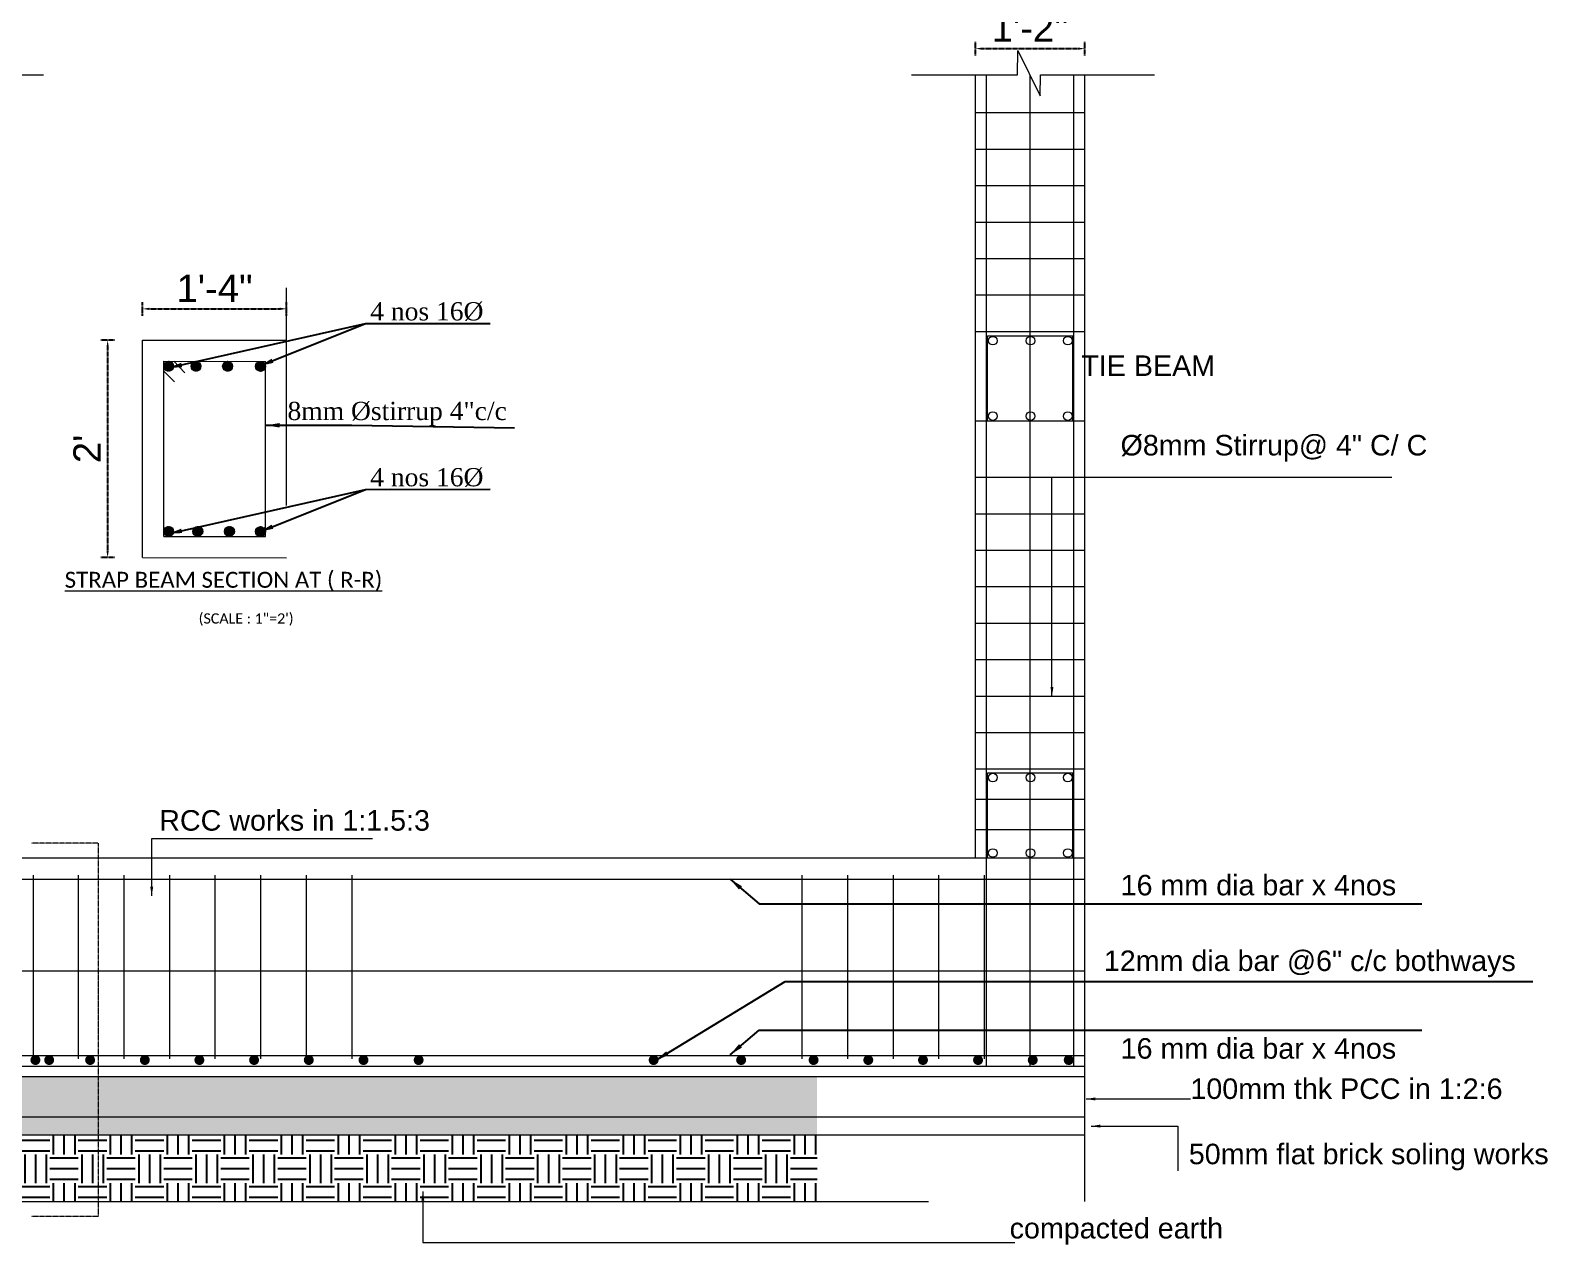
# Model space of a CAD drawing. Header units: inches. Extents: x -4737 to 13205, y 2479 to 13285.
# Drawn here: x 10185 to 10851, y 10312 to 10845 of the extents above; entities that cross this region are included whole.
import ezdxf

# ---------------------------------------------------------------- set-up
doc = ezdxf.new("R2010")
doc.units = ezdxf.units.IN
doc.header["$MEASUREMENT"] = 0
doc.linetypes.add('DASHED2', pattern=[0.375, 0.25, -0.125])
for name, color, linetype, lineweight in [('0.15', 43, 'Continuous', 15), ('0.4', 4, 'Continuous', 40), ('1', 7, 'Continuous', 13), ('dim', 172, 'Continuous', 9), ('layout', 23, 'Continuous', 18), ('REINFORECMENT', 240, 'Continuous', 18), ('secondary beam', 82, 'DASHED2', 15), ('SLAB LINE', 47, 'Continuous', 18), ('STIRRUP LINE', 54, 'Continuous', 18), ('TEXT REAL', 93, 'Continuous', 18)]:
    doc.layers.add(name, color=color, linetype=linetype, lineweight=lineweight)
doc.layers.add('1WALL', color=1, linetype='Continuous')
doc.layers.add('ELEVATION', color=3, linetype='Continuous')
doc.styles.add('arial', font='arial.ttf')
doc.styles.add('bimal', font='ariali.ttf', dxfattribs={"height": 7})
doc.styles.add('kriss', font='arial.ttf', dxfattribs={"height": 7})
doc.styles.add('samar', font='times.ttf')
doc.styles.get("Standard").update_dxf_attribs({"font": 'arial.ttf'})
doc.dimstyles.new('1-8 1-2', dxfattribs={"dimscale": 0, "dimtxt": 12, "dimasz": 3, "dimexe": 3, "dimexo": 3, "dimgap": 3, "dimtad": 1, "dimdec": 0, "dimlfac": 0.25, "dimzin": 0, "dimdsep": 46, "dimlunit": 3, "dimtxsty": 'arial', "dimcen": 0.09, "dimclrd": 1, "dimclre": 256, "dimclrt": 256, "dimadec": 0, "dimazin": 0, "dimtfac": 1, "dimtdec": 0, "dimtix": 1, "dimtofl": 0, "dimtmove": 0, "dimatfit": 3, "dimldrblk": 'OBLIQUE', "dimfxl": 3, "dimfxlon": 1, "dimtolj": 1, "dimtzin": 0, "dimarcsym": 0})
doc.dimstyles.new('1_96', dxfattribs={"dimtxt": 8, "dimasz": 4, "dimexe": 4, "dimexo": 21.9375, "dimgap": 3, "dimtad": 1, "dimtoh": 1, "dimdec": 0, "dimlfac": -1, "dimzin": 0, "dimdsep": 46, "dimlunit": 4, "dimtxsty": 'bimal', "dimblk": 'ARCHTICK', "dimcen": 0, "dimdle": 4, "dimse1": 1, "dimse2": 1, "dimclrd": 256, "dimclre": 1, "dimclrt": 4, "dimadec": 0, "dimazin": 0, "dimtfac": 1, "dimtdec": 0, "dimtix": 1, "dimtmove": 2, "dimatfit": 3, "dimfxl": 1, "dimfrac": 2, "dimtolj": 1, "dimtzin": 0, "dimlwd": -1, "dimlwe": 0, "dimarcsym": 1})
doc.dimstyles.get("Standard").update_dxf_attribs({"dimtxt": 12, "dimasz": 0.18, "dimexe": 6, "dimexo": 6, "dimgap": 6, "dimtad": 0, "dimtih": 1, "dimtoh": 1, "dimdec": 0, "dimzin": 0, "dimdsep": 46, "dimlunit": 3, "dimtxsty": 'Standard', "dimcen": 0.09, "dimadec": 0, "dimazin": 0, "dimtfac": 1, "dimtdec": 0, "dimtofl": 0, "dimtmove": 0, "dimatfit": 3, "dimfxl": 1, "dimtolj": 1, "dimtzin": 0, "dimarcsym": 0})

# ---------------------------------------------------------------- blocks, each defined once
blk = doc.blocks.new('*D654')
at = {"layer": 'Defpoints', "color": 0, "ltscale": 0.5, "transparency": 16777216}
for p in [(10647.68, 10836.86), (10599.68, 10825.34), (10647.68, 10825.34)]:
    blk.add_point(p, dxfattribs=at)
at = {"layer": 'secondary beam', "lineweight": -2, "ltscale": 0.5, "transparency": 16777216}
for p, q in [((10599.68, 10833.86), (10599.68, 10839.86)), ((10647.68, 10833.86), (10647.68, 10839.86))]:
    blk.add_line(p, q, dxfattribs=at)
at = {"layer": 'secondary beam', "color": 1, "lineweight": -2, "ltscale": 0.5, "transparency": 16777216}
blk.add_line((10602.68, 10836.86), (10644.68, 10836.86), dxfattribs=at)
at = {"layer": 'secondary beam', "color": 1, "ltscale": 0.5, "transparency": 16777216}
for points in [[(10602.68, 10837.36), (10602.68, 10836.36), (10599.68, 10836.86)], [(10644.68, 10837.36), (10644.68, 10836.36), (10647.68, 10836.86)]]:
    blk.add_solid(points, dxfattribs=at)
at = {"layer": 'secondary beam', "ltscale": 0.5, "transparency": 16777216, "insert": (10623.68, 10845.88), "char_height": 12, "attachment_point": 5, "style": 'arial'}
blk.add_mtext("\\A1;1'-2''", dxfattribs=at)
blk = doc.blocks.new('_OBLIQUE')
at = {"color": 0, "linetype": 'ByBlock'}
blk.add_line((-0.5, -0.5), (0.5, 0.5), dxfattribs=at)
blk = doc.blocks.new('_ArchTick')
at = {"color": 0, "const_width": 0.15}
blk.add_lwpolyline([(-0.5, -0.5), (0.5, 0.5)], dxfattribs=at)
blk = doc.blocks.new('*D652')
at = {"layer": 'Defpoints', "color": 0, "ltscale": 0.5, "transparency": 16777216}
for p in [(10297.49, 10722.68), (10234.24, 10708.97), (10297.49, 10706.9)]:
    blk.add_point(p, dxfattribs=at)
at = {"layer": 'secondary beam', "lineweight": -2, "ltscale": 0.5, "transparency": 16777216}
for p, q in [((10234.24, 10719.68), (10234.24, 10725.68)), ((10297.49, 10719.68), (10297.49, 10725.68))]:
    blk.add_line(p, q, dxfattribs=at)
at = {"layer": 'secondary beam', "color": 1, "lineweight": -2, "ltscale": 0.5, "transparency": 16777216}
blk.add_line((10237.24, 10722.68), (10294.49, 10722.68), dxfattribs=at)
at = {"layer": 'secondary beam', "color": 1, "ltscale": 0.5, "transparency": 16777216}
for points in [[(10237.24, 10723.18), (10237.24, 10722.18), (10234.24, 10722.68)], [(10294.49, 10723.18), (10294.49, 10722.18), (10297.49, 10722.68)]]:
    blk.add_solid(points, dxfattribs=at)
at = {"layer": 'secondary beam', "ltscale": 0.5, "transparency": 16777216, "insert": (10265.86, 10731.7), "char_height": 12, "attachment_point": 5, "style": 'arial'}
blk.add_mtext('\\A1;1\'-4"', dxfattribs=at)
blk = doc.blocks.new('*D655')
at = {"layer": 'Defpoints', "color": 0, "ltscale": 0.5, "transparency": 16777216}
for p in [(10234.24, 10708.97), (10218.94, 10613.52), (10234.24, 10613.52)]:
    blk.add_point(p, dxfattribs=at)
at = {"layer": 'secondary beam', "lineweight": -2, "ltscale": 0.5, "transparency": 16777216}
for p, q in [((10221.94, 10708.97), (10215.94, 10708.97)), ((10221.94, 10613.52), (10215.94, 10613.52))]:
    blk.add_line(p, q, dxfattribs=at)
at = {"layer": 'secondary beam', "color": 1, "lineweight": -2, "ltscale": 0.5, "transparency": 16777216}
blk.add_line((10218.94, 10705.97), (10218.94, 10616.52), dxfattribs=at)
at = {"layer": 'secondary beam', "color": 1, "ltscale": 0.5, "transparency": 16777216}
for points in [[(10218.44, 10705.97), (10219.44, 10705.97), (10218.94, 10708.97)], [(10218.44, 10616.52), (10219.44, 10616.52), (10218.94, 10613.52)]]:
    blk.add_solid(points, dxfattribs=at)
at = {"layer": 'secondary beam', "ltscale": 0.5, "transparency": 16777216, "insert": (10209.91, 10661.24), "char_height": 12, "attachment_point": 5, "rotation": 90, "style": 'arial'}
blk.add_mtext("\\A1;2'", dxfattribs=at)

msp = doc.modelspace()

# ---------------------------------------------------------------- hatches: boundary and pattern name
at = {"layer": 'dim', "ltscale": 10}
h = msp.add_hatch(dxfattribs=at)
h.set_pattern_fill('AR-CONC', color=256, scale=0.5, style=0)
h.set_pattern_definition([(50, (-286706.463, 96962.5022), (3.586300913, -0.313760675), [0.375, -4.125]), (355, (-286706.463, 96962.5022), (-0.69375667, 3.76096067), [0.3, -3.3]), (100.4514, (-286706.1642, 96962.476), (2.89254691, 3.44719771), [0.31870095, -3.50571056]), (46.1842, (-286706.463, 96963.5022), (5.33620524, -0.82759507), [0.5625, -6.1875]), (96.6356, (-286706.0184, 96963.4333), (4.67331353, 4.870589355), [0.47805144, -5.258565]), (351.1842, (-286706.463, 96963.502), (4.67330973, 4.870593), [0.45, -4.95]), (21, (-286705.963, 96963.2522), (2.98453526, -2.013094453), [0.375, -4.125]), (326, (-286705.963, 96963.2522), (1.21657666, 3.625750225), [0.3, -3.3]), (71.4514, (-286705.7143, 96963.0845), (4.201113143, 1.612652484), [0.31870095, -3.50571056]), (37.5, (-286706.463, 96962.5022), (0.0607992766, 1.664469269), [0, -3.26, 0, -3.35, 0, -3.3125]), (7.5, (-286706.463, 96962.5022), (1.315347687, 1.972058559), [0, -1.91, 0, -3.185, 0, -1.2625]), (327.5, (-286707.578, 96962.5022), (2.669112181, -0.1127743587), [0, -1.25, 0, -3.9, 0, -5.175]), (317.5, (-286708.078, 96962.5022), (2.915930847, 0.500524912), [0, -1.625, 0, -2.59, 0, -3.675])])
h.paths.add_polyline_path([(10112.38, 10385.8), (10112.38, 10368.2), (10530.19, 10368.2), (10530.19, 10385.8)])
at = {"layer": 'ELEVATION'}
h = msp.add_hatch(dxfattribs=at)
h.set_pattern_fill('EARTH', color=256, scale=50, angle=180, style=0)
h.set_pattern_definition([(180, (-286706.463, 96962.502), (-12.5, -12.5), [12.5, -12.5]), (180, (-286706.463, 96957.815), (-12.5, -12.5), [12.5, -12.5]), (180, (-286706.463, 96953.127), (-12.5, -12.5), [12.5, -12.5]), (270, (-286708.026, 96951.565), (12.5, -12.5), [12.5, -12.5]), (270, (-286712.713, 96951.565), (12.5, -12.5), [12.5, -12.5]), (270, (-286717.4, 96951.565), (12.5, -12.5), [12.5, -12.5])])
h.paths.add_polyline_path([(10112.38, 10360.2), (10112.38, 10330.98), (10530.19, 10330.98), (10530.19, 10360.2)])
at = {"layer": 'REINFORECMENT'}
h = msp.add_hatch(dxfattribs=at)
h.set_pattern_fill('ANSI31', color=256, style=0)
h.set_pattern_definition([(315, (-56097.95846, -45820.25479), (-0.08838834765, -0.08838834765), [])])
h.paths.add_polyline_path([(10247.9, 10697.49, -1), (10243.54, 10697.49, -1)])
h = msp.add_hatch(dxfattribs=at)
h.set_pattern_fill('ANSI31', color=256, style=0)
h.set_pattern_definition([(225, (76601.39479, -45820.25479), (0.08838834765, -0.08838834765), [])])
h.paths.add_polyline_path([(10255.53, 10697.49, 1), (10259.89, 10697.49, 1)])
h = msp.add_hatch(dxfattribs=at)
h.set_pattern_fill('ANSI31', color=256, style=0)
h.set_pattern_definition([(225, (76615.26986, -45820.25479), (0.08838834765, -0.08838834765), [])])
h.paths.add_polyline_path([(10269.41, 10697.49, 1), (10273.77, 10697.49, 1)])
h = msp.add_hatch(dxfattribs=at)
h.set_pattern_fill('ANSI31', color=256, style=0)
h.set_pattern_definition([(225, (76629.6824, -45820.30411), (0.08838834765, -0.08838834765), [])])
h.paths.add_polyline_path([(10283.82, 10697.44, 1), (10288.18, 10697.44, 1)])
h = msp.add_hatch(dxfattribs=at)
h.set_pattern_fill('ANSI31', color=256, style=0)
h.set_pattern_definition([(45, (-56097.95846, 67142.74461), (-0.08838834765, 0.08838834765), [])])
h.paths.add_polyline_path([(10247.9, 10625, 1), (10243.54, 10625, 1)])
h = msp.add_hatch(dxfattribs=at)
h.set_pattern_fill('ANSI31', color=256, style=0)
h.set_pattern_definition([(135, (76602.19368, 67142.74461), (0.08838834765, 0.08838834765), [])])
h.paths.add_polyline_path([(10256.33, 10625, -1), (10260.69, 10625, -1)])
h = msp.add_hatch(dxfattribs=at)
h.set_pattern_fill('ANSI31', color=256, style=0)
h.set_pattern_definition([(135, (76616.06875, 67142.74461), (0.08838834765, 0.08838834765), [])])
h.paths.add_polyline_path([(10270.21, 10625, -1), (10274.57, 10625, -1)])
h = msp.add_hatch(dxfattribs=at)
h.set_pattern_fill('ANSI31', color=256, style=0)
h.set_pattern_definition([(135, (76629.6824, 67142.69528), (0.08838834765, 0.08838834765), [])])
h.paths.add_polyline_path([(10283.82, 10624.95, -1), (10288.18, 10624.95, -1)])
for points in [[(10185.06, 10393.08, 1), (10189.46, 10393.08, 1)], [(10191.09, 10393.08, 1), (10195.49, 10393.08, 1)], [(10209.06, 10393.08, 1), (10213.46, 10393.08, 1)], [(10233.06, 10393.08, 1), (10237.46, 10393.08, 1)], [(10257, 10393.08, 1), (10261.4, 10393.08, 1)], [(10281, 10393.08, 1), (10285.4, 10393.08, 1)], [(10305, 10393.08, 1), (10309.4, 10393.08, 1)], [(10329, 10393.08, 1), (10333.4, 10393.08, 1)], [(10353.19, 10393.08, 1), (10357.59, 10393.08, 1)], [(10456.29, 10393.08, 1), (10460.69, 10393.08, 1)], [(10494.68, 10393.08, 1), (10499.08, 10393.08, 1)], [(10526.46, 10393.08, 1), (10530.86, 10393.08, 1)], [(10550.46, 10393.08, 1), (10554.86, 10393.08, 1)], [(10574.46, 10393.08, 1), (10578.86, 10393.08, 1)], [(10598.62, 10393.08, 1), (10603.02, 10393.08, 1)], [(10622.62, 10393.08, 1), (10627.02, 10393.08, 1)], [(10638.39, 10393.08, 1), (10642.79, 10393.08, 1)]]:
    msp.add_hatch(color=256, dxfattribs=at).paths.add_polyline_path(points)
at = {"layer": 'SLAB LINE'}
h = msp.add_hatch(dxfattribs=at)
h.set_pattern_fill('GRAVEL', color=256, scale=15, style=0)
h.set_pattern_definition([(228.0128, (-286695.663, 96977.5022), (-119.9999734824, -135.000020124), [2.01804, -199.78632]), (184.9697, (-286697.01304, 96976.0022), (180.0000157728, 14.9998696051), [3.46302, -342.838875]), (132.5104, (-286700.463, 96975.7022), (149.9998607752, -165.000130108), [2.44182, -241.74048]), (267.2737, (-286706.31304, 96971.9522), (14.9999402659, 300.0000044246), [3.15357, -312.20337]), (292.8337, (-286706.46304, 96968.8022), (-75.0001485816, 179.9999461767), [3.092325, -306.140595]), (357.2737, (-286705.26304, 96965.9522), (-300.0000044246, 14.9999402659), [3.15357, -312.20337]), (37.6942, (-286702.11304, 96965.80223), (-195.0001101843, -149.9998560774), [4.170435, -412.872735]), (72.2553, (-286698.81304, 96968.3522), (105.0001614406, 329.9999434686), [3.93732, -389.794815]), (121.4296, (-286697.61304, 96972.1022), (-120.0001235126, 194.9999255474), [3.16425, -313.261095]), (175.2364, (-286699.263, 96974.8022), (165.000014195, -14.99987299), [3.61248, -177.011445]), (222.3974, (-286702.86304, 96975.10223), (-180.0001102661, -164.9998812302), [4.67172, -462.500625]), (138.8141, (-286691.463, 96971.8022), (-105.000044202, 89.9999597), [1.594515, -157.85766]), (171.4692, (-286692.66304, 96972.8522), (194.9999742722, -30.0001186506), [3.033555, -300.322665]), (225, (-286695.663, 96973.302), (-2e-15, -15.00000464), [2.121315, -19.09188]), (203.1986, (-286696.713, 96975.1022), (74.99999596, 30.000019879), [1.14237, -113.094225]), (291.8014, (-286697.763, 96974.6522), (-14.999998658, 45.000004095), [1.615545, -79.16193]), (30.9638, (-286697.163, 96973.1522), (44.999970334, 30.000037253), [2.623935, -84.840345]), (161.5651, (-286694.913, 96974.502), (30.00000652, -14.99997605), [1.897365, -45.536805]), (16.3895, (-286706.463, 96974.6522), (150.0000329762, 44.9998906473), [2.658, -263.142675]), (70.3462, (-286703.913, 96975.4022), (-59.9999287106, -165.000032034), [2.229915, -220.76112]), (293.1986, (-286694.913, 96977.5022), (-30.000019879, 74.99999596), [2.284725, -111.95187]), (343.6105, (-286694.013, 96975.4022), (-150.0000329762, 44.9998906473), [2.658, -263.142675]), (339.444, (-286706.463, 96965.3522), (-75.000027668, 29.999939946), [2.5632, -125.59686]), (294.7751, (-286704.063, 96964.4522), (-74.9998828387, 165.0000513276), [2.14767, -212.619645]), (66.8014, (-286694.763, 96962.5022), (30.000019879, 74.99999596), [2.284725, -111.95187]), (17.354, (-286693.863, 96964.6022), (-195.0000302865, -59.999917534), [2.514465, -248.93136]), (69.444, (-286702.113, 96962.5022), (-29.999939946, -75.000027668), [1.2816, -126.87846]), (101.3099, (-286695.663, 96962.5022), (-14.999964482, 60.000011283), [0.76485, -75.720435]), (165.9638, (-286695.813, 96963.2522), (45.00000819, -14.99997086), [3.092325, -58.75425]), (186.009, (-286698.81304, 96964.0022), (149.9999962636, 14.9999897622), [2.86575, -283.708845]), (303.6901, (-286697.163, 96971.8022), (-15.00002002, 29.999993367), [2.16333, -51.919935]), (353.1572, (-286695.96304, 96970.0022), (254.9999904822, -30.0001199689), [3.77691, -373.913445]), (60.9454, (-286692.213, 96969.5522), (-60.000000408, -105.0000057685), [1.54434, -152.89011]), (90, (-286691.463, 96970.902), (-15, 15), [0.9, -14.1]), (120.2564, (-286699.113, 96964.4522), (59.999923302, -105.000036838), [2.08386, -206.3028]), (48.0128, (-286700.163, 96966.2522), (119.9999734824, 135.000020124), [4.03608, -197.76828]), (0, (-286697.463, 96969.252), (15, 15), [3.9, -11.1]), (325.3048, (-286693.563, 96969.2522), (-149.9999138848, 105.000129144), [2.37171, -234.79911]), (254.0546, (-286691.613, 96967.9022), (-14.99999834, -60.0000019), [2.18403, -107.01762]), (207.646, (-286692.21304, 96965.8022), (-284.9999371077, -150.0001156975), [3.555975, -352.04211]), (175.4261, (-286695.36304, 96964.1522), (-195.0000083747, 14.9999220174), [3.761985, -372.43611])])
h.paths.add_polyline_path([(10112.38, 10368.2), (10112.38, 10360.2), (10530.19, 10360.2), (10530.19, 10368.2)])

# ---------------------------------------------------------------- linework, layer by layer
at = {"layer": '0.15', "ltscale": 201}
for p, q in [((10618.13, 10825.34), (10618.21, 10836.06)), ((10618.21, 10836.06), (10628.14, 10816.12)), ((10140.88, 10825.34), (10190.87, 10825.34)), ((10571.59, 10825.34), (10618.13, 10825.34)), ((10628.14, 10816.12), (10628.18, 10825.34)), ((10628.18, 10825.34), (10678.17, 10825.34))]:
    msp.add_line(p, q, dxfattribs=at)
at = {"layer": 'layout'}
msp.add_line((10238.28, 10490.24), (10335.22, 10490.24), dxfattribs=at)
at = {"layer": 'REINFORECMENT'}
for p, q in [((10604.47, 10390.2), (10604.47, 10825.34)), ((10623.68, 10390.2), (10623.68, 10825.07)), ((10642.9, 10390.2), (10642.9, 10825.34)), ((10605.02, 10710.85), (10642.35, 10710.85)), ((10605.02, 10673.52), (10605.02, 10710.85)), ((10642.35, 10673.52), (10642.35, 10710.85)), ((10605.02, 10673.52), (10642.35, 10673.52)), ((10605.02, 10519.13), (10642.35, 10519.13)), ((10605.02, 10481.8), (10605.02, 10519.13)), ((10642.35, 10481.8), (10642.35, 10519.13)), ((10605.02, 10481.8), (10642.35, 10481.8)), ((10112.38, 10472.49), (10647.68, 10472.49)), ((10112.38, 10432.19), (10647.68, 10432.19)), ((10112.38, 10395.1), (10647.68, 10395.1)), ((10647.68, 10390.2), (10117.17, 10390.2))]:
    msp.add_line(p, q, dxfattribs=at)
for centre, radius in [((10607.26, 10708.72), 1.89), ((10623.88, 10708.72), 1.89), ((10640.16, 10708.72), 1.89), ((10245.72, 10697.49), 2.18), ((10245.72, 10697.49), 2.18), ((10257.71, 10697.49), 2.18), ((10257.71, 10697.49), 2.18), ((10271.59, 10697.49), 2.18), ((10271.59, 10697.49), 2.18), ((10286, 10697.44), 2.18), ((10286, 10697.44), 2.18), ((10607.26, 10675.65), 1.89), ((10623.88, 10675.65), 1.89), ((10640.16, 10675.65), 1.89), ((10245.72, 10625), 2.18), ((10245.72, 10625), 2.18), ((10258.51, 10625), 2.18), ((10258.51, 10625), 2.18), ((10272.39, 10625), 2.18), ((10272.39, 10625), 2.18), ((10286, 10624.95), 2.18), ((10286, 10624.95), 2.18), ((10607.26, 10517), 1.89), ((10623.88, 10517), 1.89), ((10640.16, 10517), 1.89), ((10607.26, 10483.93), 1.89), ((10623.88, 10483.93), 1.89), ((10640.16, 10483.93), 1.89)]:
    msp.add_circle(centre, radius, dxfattribs=at)
at = {"layer": 'secondary beam', "color": 2, "ltscale": 0.5}
for p, q in [((10214.85, 10488.2), (10185.56, 10488.2)), ((10214.85, 10488.2), (10214.85, 10324.4)), ((10214.85, 10324.4), (10185.56, 10324.4))]:
    msp.add_line(p, q, dxfattribs=at)
at = {"layer": 'SLAB LINE'}
for p, q in [((10599.68, 10481.8), (10599.68, 10825.34)), ((10647.68, 10330.98), (10647.68, 10825.34)), ((10647.68, 10504.79), (10647.68, 10825.34)), ((10297.49, 10636.46), (10297.49, 10731.92)), ((10234.24, 10708.97), (10297.49, 10708.92)), ((10234.24, 10613.52), (10234.24, 10708.97)), ((10234.24, 10613.52), (10297.49, 10613.47)), ((10160.38, 10481.8), (10647.68, 10481.8)), ((10112.38, 10385.8), (10647.68, 10385.8)), ((10112.38, 10368.2), (10647.68, 10368.2)), ((10112.38, 10360.2), (10647.68, 10360.2)), ((10112.38, 10330.98), (10579.07, 10330.98))]:
    msp.add_line(p, q, dxfattribs=at)
at = {"layer": 'STIRRUP LINE'}
for p, q in [((10599.68, 10808.79), (10647.68, 10808.79)), ((10599.68, 10792.79), (10647.68, 10792.79)), ((10599.68, 10776.79), (10647.68, 10776.79)), ((10599.68, 10760.79), (10647.68, 10760.79)), ((10599.68, 10744.79), (10647.68, 10744.79)), ((10599.68, 10728.79), (10647.68, 10728.79)), ((10599.68, 10712.79), (10647.68, 10712.79)), ((10243.54, 10699.67), (10288.18, 10699.62)), ((10243.54, 10622.82), (10243.54, 10699.67)), ((10248.03, 10699.67), (10252.81, 10694.64)), ((10288.18, 10622.77), (10288.18, 10699.62)), ((10243.56, 10695.3), (10248.24, 10690.59)), ((10599.68, 10673.52), (10647.68, 10673.52)), ((10599.68, 10648.79), (10647.68, 10648.79)), ((10599.68, 10632.79), (10647.68, 10632.79)), ((10243.54, 10622.82), (10288.18, 10622.77)), ((10599.68, 10616.79), (10647.68, 10616.79)), ((10599.68, 10600.79), (10647.68, 10600.79)), ((10599.68, 10584.79), (10647.68, 10584.79)), ((10599.68, 10568.79), (10647.68, 10568.79)), ((10599.68, 10552.79), (10647.68, 10552.79)), ((10599.68, 10536.79), (10647.68, 10536.79)), ((10599.68, 10520.79), (10647.68, 10520.79)), ((10599.68, 10520.79), (10647.68, 10520.79)), ((10599.68, 10507.54), (10647.68, 10507.54)), ((10599.68, 10507.54), (10647.68, 10507.54)), ((10599.68, 10494.29), (10647.68, 10494.29)), ((10599.68, 10494.29), (10647.68, 10494.29)), ((10186.36, 10393.65), (10186.36, 10474.25)), ((10206.18, 10393.65), (10206.18, 10474.25)), ((10226.18, 10393.65), (10226.18, 10474.25)), ((10246.18, 10393.65), (10246.18, 10474.25)), ((10266.18, 10393.65), (10266.18, 10474.25)), ((10286.18, 10393.65), (10286.18, 10474.25)), ((10306.18, 10393.65), (10306.18, 10474.25)), ((10326.18, 10393.65), (10326.18, 10474.25)), ((10523.67, 10393.65), (10523.67, 10474.25)), ((10543.67, 10393.65), (10543.67, 10474.25)), ((10563.67, 10393.65), (10563.67, 10474.25)), ((10583.67, 10393.65), (10583.67, 10474.25)), ((10603.67, 10393.65), (10603.67, 10474.25))]:
    msp.add_line(p, q, dxfattribs=at)

# ---------------------------------------------------------------- texts
at = {"layer": '0.4', "style": 'arial'}
for s, p in [('TIE BEAM', (10646.14, 10693.25)), ('%%C8mm Stirrup@ 4" C/ C ', (10663.35, 10658.36)), ('RCC works in 1:1.5:3', (10241.59, 10493.73)), ('16 mm dia bar x 4nos', (10663.38, 10465.34)), ('12mm dia bar @6" c/c bothways', (10656, 10432.14)), ('16 mm dia bar x 4nos', (10663.38, 10393.68)), ('100mm thk PCC in 1:2:6', (10693.99, 10376.01)), ('50mm flat brick soling works', (10693.29, 10347.37)), ('compacted earth', (10614.68, 10314.8))]:
    msp.add_text(s, height=9, dxfattribs=at).set_placement(p)
at = {"layer": '1WALL', "color": 7, "style": 'samar'}
msp.add_text('8mm %%Cstirrup 4"c/c', height=8, dxfattribs=at).set_placement((10297.86, 10673.88))
at = {"layer": '1WALL', "color": 7, "char_height": 8, "attachment_point": 5, "style": 'samar'}
for insert in [(10358.99, 10721.45), (10358.99, 10648.67)]:
    msp.add_mtext('4 nos 16%%C', dxfattribs=dict(at, insert=insert))
at = {"layer": 'TEXT REAL', "width": 365.1595, "attachment_point": 5, "style": 'kriss'}
for s, insert, char_height in [('{\\fCalibri|b0|i0|c0|p34;\\L \\H0.5833x;STRAP BEAM SECTION AT ( R-R)}', (10267.66, 10603.04), 12), ('{\\fCalibri|b0|i0|c0|p34;(SCALE : 1"=2\')}', (10279.7, 10586.35), 4.5)]:
    msp.add_mtext(s, dxfattribs=dict(at, insert=insert, char_height=char_height))

# ---------------------------------------------------------------- dimensions: what is measured, and where the dimension line sits
at = {"layer": 'secondary beam', "color": 2, "ltscale": 0.5}
dim = msp.add_linear_dim(base=(10647.68, 10836.86), p1=(10599.68, 10825.34), p2=(10647.68, 10825.34), text="1'-2''", dimstyle='1-8 1-2', override={"dimscale": 1}, dxfattribs=at)
dim.commit()
dim.dimension.update_dxf_attribs({"geometry": '*D654', "text_midpoint": (10623.68, 10845.88)})
dim = msp.add_linear_dim(base=(10297.49, 10722.68), p1=(10234.24, 10708.97), p2=(10297.49, 10706.9), dimstyle='1-8 1-2', override={"dimscale": 1}, dxfattribs=at)
dim.commit()
dim.dimension.update_dxf_attribs({"geometry": '*D652', "text_midpoint": (10265.86, 10731.7)})
dim = msp.add_linear_dim(base=(10218.94, 10613.52), p1=(10234.24, 10708.97), p2=(10234.24, 10613.52), angle=90, dimstyle='1-8 1-2', override={"dimscale": 1}, dxfattribs=at)
dim.commit()
dim.dimension.update_dxf_attribs({"geometry": '*D655', "text_midpoint": (10209.91, 10661.24)})

# ---------------------------------------------------------------- leaders
at = {"layer": '1'}
for points, override in [([(10245.57, 10696.74), (10332.09, 10716.2), (10343.03, 10716.32)], {"dimasz": 6, "dimtad": 0, "dimclrd": 256}), ([(10285.72, 10697.67), (10332.09, 10716.2), (10386.7, 10716.32)], {"dimasz": 6, "dimtad": 0, "dimclrd": 256}), ([(10288.47, 10671.59), (10326.07, 10671.59), (10397.52, 10670.47)], {"dimasz": 6, "dimclrd": 256}), ([(10245.57, 10623.96), (10332.09, 10643.42), (10343.03, 10643.54)], {"dimasz": 6, "dimtad": 0, "dimclrd": 256}), ([(10285.72, 10624.89), (10332.09, 10643.42), (10386.7, 10643.54)], {"dimasz": 6, "dimtad": 0, "dimclrd": 256}), ([(10492.01, 10472.49), (10504.79, 10461.68), (10795.54, 10461.68)], {"dimasz": 6, "dimtad": 0, "dimclrd": 256}), ([(10459.36, 10392.92), (10516.26, 10427.56), (10844.28, 10427.56)], {"dimasz": 6, "dimclrd": 256}), ([(10492.01, 10395.41), (10504.79, 10406.22), (10795.54, 10406.22)], {"dimasz": 6, "dimtad": 0, "dimclrd": 256})]:
    msp.add_leader(points, dimstyle='Standard', override=override, dxfattribs=at)
at = {"layer": 'layout'}
for points in [[(10633.24, 10552.79), (10633.24, 10648.79), (10782.43, 10648.79)], [(10238.28, 10465.17), (10238.28, 10490.24), (10293.44, 10490.24)], [(10648.25, 10376.01), (10693.99, 10376.01)], [(10650.43, 10364.09), (10688.53, 10364.09), (10688.53, 10344.45)], [(10357.23, 10335.42), (10357.23, 10313.02), (10616.94, 10313.02)]]:
    msp.add_leader(points, dimstyle='1_96', dxfattribs=at)

doc.saveas('drawing.dxf')
